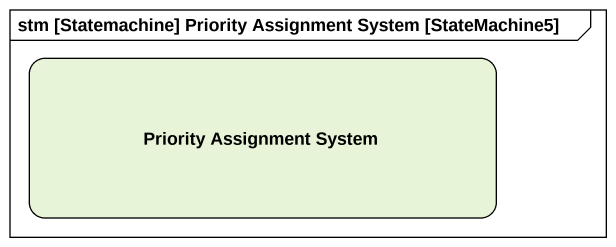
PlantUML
@startuml
mainframe stm [Statemachine] Priority Assignment System [StateMachine5]
hide empty description
state "Priority Assignment System" as Priority_Assignment_System
@enduml
